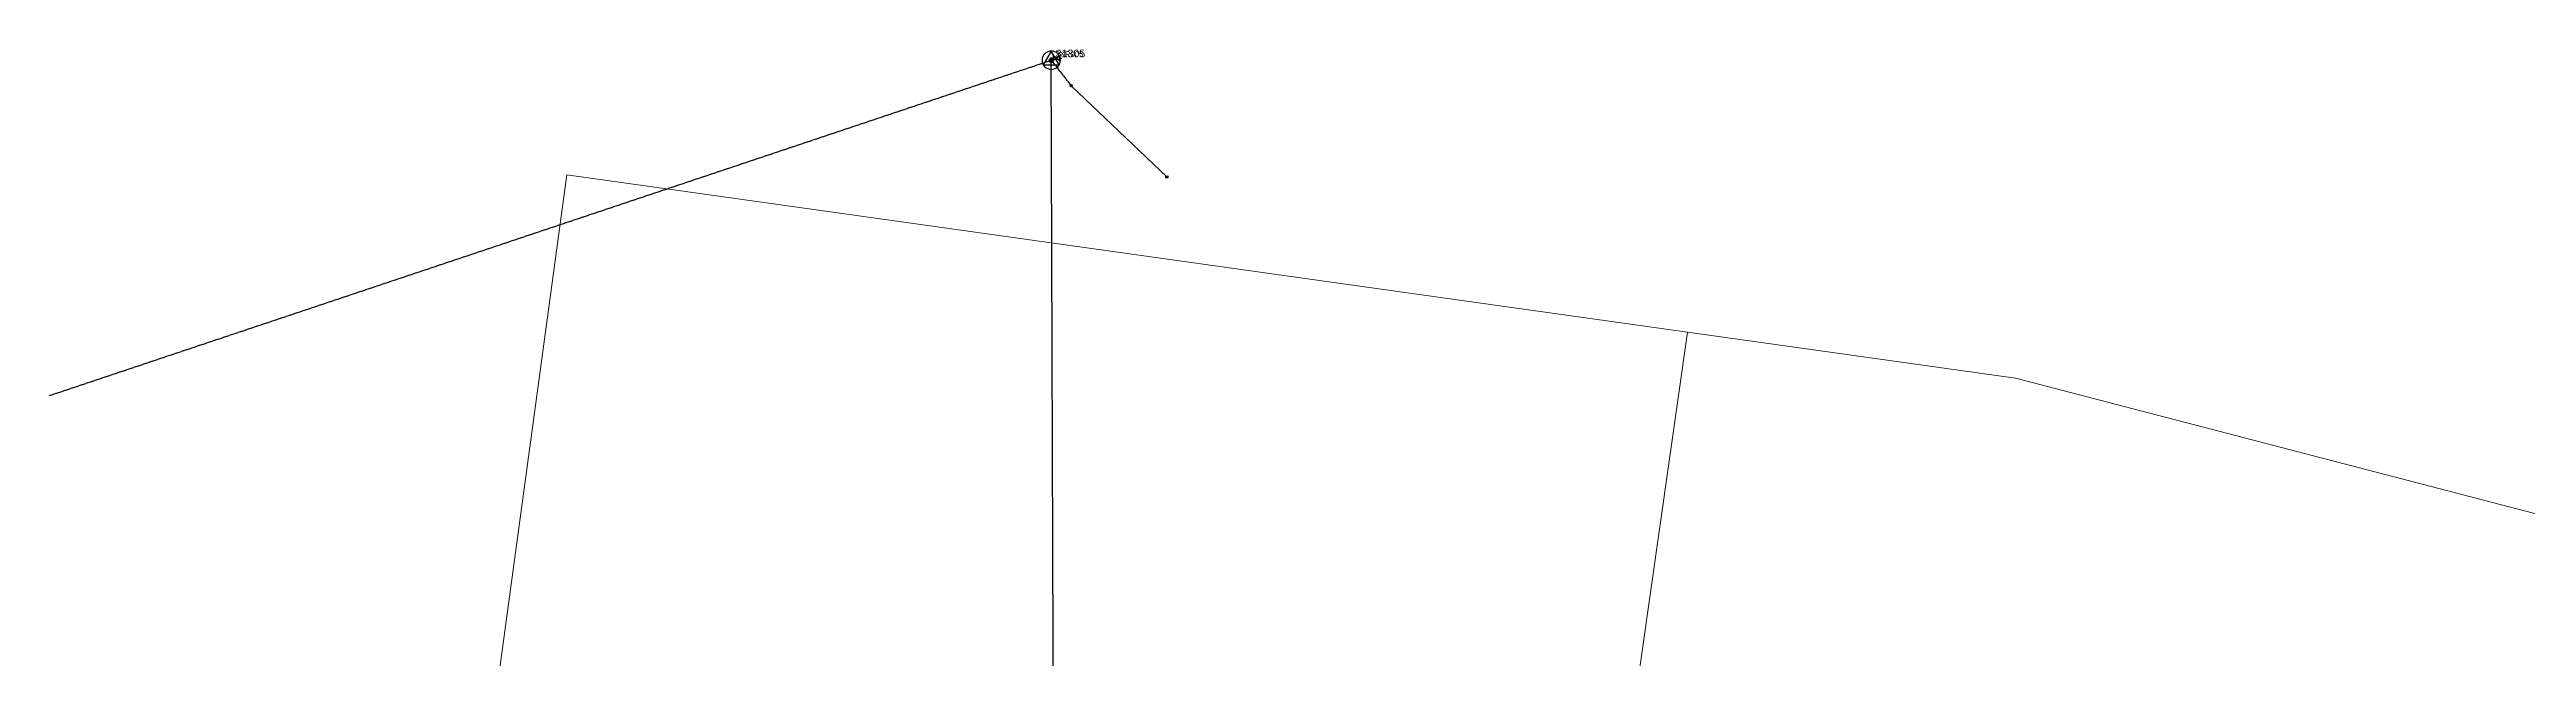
# Model space of a CAD drawing. Header units: metres. Extents: x 253555 to 263174, y 6188199 to 6193202.
# Drawn here: x 254641 to 255777, y 6191053 to 6191332 of the extents above; entities that cross this region are included whole.
import ezdxf
from ezdxf.enums import TextEntityAlignment as Align

# ---------------------------------------------------------------- set-up
doc = ezdxf.new("R2010")
doc.units = ezdxf.units.M
doc.linetypes.add('Cable Exist OH', pattern=[1, 1, 0])
doc.layers.get('0').update_dxf_attribs({"color": 6})
doc.layers.add('Cadastre Land Parcels_SP_EXT', color=9, linetype='Continuous', lineweight=5)
for name, color, linetype in [('Equip_LV_EXT', 7, 'Continuous'), ('Mains_HV_EXT', 7, 'Continuous'), ('Mains_LV_EXT', 7, 'Continuous'), ('Services_SP_EXT', 7, 'Continuous'), ('Sub_SP_TR_HV_LV_EXT', 7, 'Continuous'), ('SupportsOH_SP_TR_HV_LV_SL_EXT', 7, 'Continuous')]:
    doc.layers.add(name, color=color, linetype=linetype)
doc.styles.add('POLE_LABEL', font='arial.ttf')
doc.styles.get("Standard").update_dxf_attribs({"font": 'arial.ttf'})

# ---------------------------------------------------------------- blocks, each defined once
blk = doc.blocks.new('SUB_POLE_EXT')
blk.add_wipeout([(0, 4.2), (0.4, 4.2), (0.8, 4.1), (1.2, 4), (1.6, 3.9), (2, 3.7), (2.3, 3.5), (2.7, 3.3), (3, 3), (3.3, 2.7), (3.5, 2.3), (3.8, 1.9), (3.9, 1.6), (4, 1.2), (4.2, 0.6), (4.2, 0), (4.2, -0.6), (4.1, -1.1), (3.9, -1.6), (3.6, -2.2), (3.2, -2.7), (3, -3), (2.7, -3.3), (2.4, -3.5), (2, -3.7), (1.6, -3.9), (1.3, -4), (0.8, -4.1), (0.4, -4.2), (0, -4.2), (-0.4, -4.2), (-0.8, -4.1), (-1.2, -4), (-1.6, -3.9), (-2, -3.7), (-2.4, -3.5), (-2.7, -3.3), (-3, -3), (-3.2, -2.7), (-3.5, -2.3), (-3.7, -2), (-3.9, -1.6), (-4, -1.2), (-4.2, -0.8), (-4.2, -0.1), (-4.2, 0.4), (-4.1, 0.8), (-4, 1.3), (-3.9, 1.6), (-3.7, 2), (-3.5, 2.4), (-3.3, 2.7), (-3, 3), (-2.7, 3.3), (-2.3, 3.5), (-2, 3.7), (-1.6, 3.9), (-1.2, 4), (-0.8, 4.2), (-0.4, 4.2)])
blk.add_line((2.2, 0.5), (2.2, 0.5, 0))
blk.add_lwpolyline([(-4.2, 0, 1), (4.2, 0, 1)], format="xyb", close=True)
blk.add_lwpolyline([(2.1, 0.5), (0, 4.2), (-3.7, -2.1), (3.7, -2.1)], close=True)
for tag, height, flags, p in [('STREET_CODE', 0.2, 9, (1.5, 0)), ('ASSET_NUM', 3.5, 8, (2, 2)), ('CONSTRUCTED_VOLTAGE', 0.2, 9, (1.5, -0.2)), ('NO_PHASES', 0.2, 9, (1.5, -0.4)), ('OPERATING_VOLTAGE', 0.2, 9, (1.5, -0.6)), ('OPERATED_BY', 0.2, 9, (1.5, -0.8)), ('MAINTAINED_BY', 0.2, 9, (1.5, -1)), ('ORIENTATION', 0.2, 9, (1.5, -1.2)), ('OWNED_BY', 0.2, 9, (1.5, -1.4)), ('SECONDARY_VOLTAGE', 0.2, 9, (1.5, -1.6)), ('STATE', 0.2, 9, (1.5, -1.8)), ('SUBSTATION_TYPE', 0.2, 9, (1.5, -2)), ('USAGE', 0.2, 9, (1.5, -2.2)), ('LEGEND', 0.2, 9, (1.5, -2.4)), ('LOCATION', 0.2, 9, (1.5, -2.6)), ('STREETNAME', 0.2, 9, (1.5, -2.8)), ('SUBURB', 0.2, 9, (1.5, -3)), ('NOTES', 0.2, 9, (1.5, -3.2)), ('Z', 0.2, 1, (1.5, -3.4))]:
    blk.add_attdef(tag, text='', height=height, dxfattribs=dict(flags=flags)).set_placement(p, align=Align.MIDDLE_LEFT)
blk = doc.blocks.new('LV_OH_LINKS_DISTFUSE_EXT')
for p, q in [((0, 0), (0.96, 0)), ((3.84, 0), (4.8, 0))]:
    blk.add_line(p, q)
blk.add_lwpolyline([(3.84, -1.2), (3.84, 1.2), (0.96, -1.2), (0.96, 1.2)], close=True)
at = {"flags": 9}
for tag, p in [('ACTUAL_STATUS', (0, 0)), ('CONSTRUCTED_VOLTAGE', (0, -0.2)), ('OPERATING_VOLTAGE', (0, -0.6)), ('ORIENTATION', (0, -0.8)), ('OWNED_BY', (0, -1)), ('STATE', (0, -1.2)), ('SWITCH_TYPE', (0, -1.4)), ('NO_PHASES', (0, -0.4)), ('USAGE', (0, -1.6)), ('NOTES', (0, -1.8))]:
    blk.add_attdef(tag, text='', height=0.2, dxfattribs=at).set_placement(p, align=Align.MIDDLE_LEFT)
at = {"flags": 1}
blk.add_attdef('Z', (0, 0), '', height=0.2, dxfattribs=at)
blk = doc.blocks.new('CCP_EXT')
blk.add_wipeout([(0, 0.6), (0.6, 0), (0, -0.6), (-0.6, 0)])
blk.add_lwpolyline([(-0.6, 0), (0, 0.6), (0.6, 0), (0, -0.6), (-0.6, 0)])
at = {"flags": 1}
blk.add_attdef('Z', (0, 0), '', height=0.2, dxfattribs=at)
at = {"flags": 9}
for tag, p in [('CCP_TYPE', (0, 0)), ('CONSTRUCTED_VOLTAGE', (0, -0.2)), ('NO_PHASES', (0, -0.4)), ('OPERATING_VOLTAGE', (0, -0.6)), ('ORIENTATION', (0, -0.8)), ('OWNED_BY', (0, -1)), ('USAGE', (0, -1.2)), ('LEGEND', (0, -1.4)), ('LIFE_SUPPORT', (0, -1.6)), ('STATE', (0, -1.8)), ('NOTES', (0, -2))]:
    blk.add_attdef(tag, text='', height=0.2, dxfattribs=at).set_placement(p, align=Align.MIDDLE_LEFT)
blk = doc.blocks.new('POLE_EXT')
blk.add_hatch(color=256).paths.add_polyline_path([(-1, 0, 1), (1, 0, 1)])
blk.add_lwpolyline([(-1, 0, 1), (1, 0, 1)], format="xyb", close=True)
for tag, height, flags, p in [('pNumber', 2.5, 8, (-17.8, 2.1)), ('OWNED_BY', 0.2, 9, (1.4, -0.4)), ('PARENT', 0.2, 9, (1.4, -0.6)), ('SPECIAL_USE', 0.2, 9, (1.4, -0.8)), ('STATE', 0.2, 9, (1.4, -1)), ('USAGE', 0.2, 9, (1.4, -1.2)), ('cLV', 0.2, 9, (1.4, -1.4)), ('hDepth', 0.2, 9, (1.4, -1.6)), ('hDia', 0.2, 9, (1.4, -1.8)), ('cHV', 0.2, 9, (1.4, -2)), ('LBRACKET', 0.2, 9, (1.4, -2.2)), ('LExisting', 0.2, 9, (1.4, -2.4)), ('LANTNUMBER', 0.2, 9, (1.4, -2.6)), ('LOther', 0.2, 9, (1.4, -2.8)), ('LRemove', 0.2, 9, (1.4, -3)), ('LEGEND', 0.2, 9, (1.4, -3.2)), ('cLinedev', 0.2, 9, (1.4, -3.4)), ('LOCATION', 0.2, 9, (1.4, -3.6)), ('pExisting', 0.2, 9, (1.4, -3.8)), ('PFNUMBER', 0.2, 9, (1.4, -4)), ('NEWPFNUMBER', 0.2, 9, (1.4, -4.2)), ('pFooting', 0.2, 9, (1.4, -4.4)), ('pNew', 0.2, 9, (1.4, -4.6)), ('pRelocate', 0.2, 9, (1.4, -5)), ('pRemove', 0.2, 9, (1.4, -5.2)), ('pReplace', 0.2, 9, (1.4, -5.4)), ('pStay', 0.2, 9, (1.4, -5.6)), ('pType', 0.2, 9, (1.4, -5.8)), ('cspan', 0.2, 9, (1.4, -6)), ('STREETNAME', 0.2, 9, (1.4, -6.2)), ('SUBURB', 0.2, 9, (1.4, -6.4)), ('NOTES', 0.2, 9, (1.4, -6.6)), ('MAINTAINED_BY', 0.2, 9, (1.4, -6.8)), ('OPERATED_BY', 0.2, 9, (1.4, -7))]:
    blk.add_attdef(tag, text='', height=height, dxfattribs=dict(flags=flags)).set_placement(p, align=Align.MIDDLE_LEFT)
at = {"style": 'POLE_LABEL'}
for tag, height, flags, p in [('STRUCTURE_PLANT_NUMBER', 0.2, 9, (1.4, 0)), ('ASSET_NUM', 2.5, 8, (2, 2)), ('STREET_CODE', 0.2, 9, (1.4, -0.2))]:
    blk.add_attdef(tag, text='', height=height, dxfattribs=dict(at, flags=flags)).set_placement(p, align=Align.MIDDLE_LEFT)
at = {"flags": 1}
blk.add_attdef('Z', (1.4, -7.3), '', height=0.2, dxfattribs=at)
blk = doc.blocks.new('CONNECTOR_NODE_EXT')
h = blk.add_hatch(color=256)
edge = h.paths.add_edge_path()
edge.add_arc((0, 0), 0.5, 0, 360)
blk.add_circle((0, 0), 0.5)
at = {"flags": 1}
blk.add_attdef('Z', (0, 0), '', height=0.2, dxfattribs=at)
at = {"flags": 9}
for tag, p in [('CONNECTOR_TYPE', (0, 0)), ('CONSTRUCTED_VOLTAGE', (0, -0.2)), ('NO_PHASES', (0, -0.4)), ('OPERATING_VOLTAGE', (0, -0.6)), ('ORIENTATION', (0, -0.8)), ('SUBTYPE', (0, -1)), ('USAGE', (0, -1.2)), ('NOTES', (0, -1.4))]:
    blk.add_attdef(tag, text='', height=0.2, dxfattribs=at).set_placement(p, align=Align.MIDDLE_LEFT)

msp = doc.modelspace()

# ---------------------------------------------------------------- linework, layer by layer
at = {"layer": 'Cadastre Land Parcels_SP_EXT', "linetype": 'Continuous'}
msp.add_lwpolyline([(255392.1, 6191202.5), (254878.4, 6191274.6), (254834.1, 6190948.5), (255036.3, 6190920.5), (254992.8, 6190602.3), (255167.7, 6190579.4), (255101.7, 6190074.7), (255104.2, 6190074.3), (255422.6, 6190031.5), (255480, 6190433.1), (255494.8, 6190536.6), (255539.8, 6190850.9), (255346, 6190877.7), (255392.1, 6191202.5)], close=True, dxfattribs=at)
msp.add_lwpolyline([(255793.9, 6191115.8), (255542.5, 6191181.4), (255392.1, 6191202.5), (255346, 6190877.7), (255539.8, 6190850.9), (255494.8, 6190536.6), (255480, 6190433.1), (256112.3, 6190340.6)], dxfattribs=at)

# ---------------------------------------------------------------- block references
at = {"layer": 'Equip_LV_EXT'}
msp.add_blockref('CONNECTOR_NODE_EXT', (255109.6, 6191315.4), dxfattribs=at)
at = {"layer": 'Sub_SP_TR_HV_LV_EXT'}
ref = msp.add_blockref('SUB_POLE_EXT', (255100.5, 6191327.1), dxfattribs=at)
ref.add_attrib('ASSET_NUM', '31305', dxfattribs={"layer": '0', "height": 3.5}).set_placement((255102.5, 6191327.4), align=Align.BOTTOM_LEFT)

# ---------------------------------------------------------------- next in the draw order: linework, layer by layer
at = {"layer": 'Mains_HV_EXT', "linetype": 'Cable Exist OH'}
msp.add_lwpolyline([(254641.4, 6191173.4), (255100.5, 6191327.1)], dxfattribs=at)
at = {"layer": 'Mains_LV_EXT', "linetype": 'Cable Exist OH'}
msp.add_lwpolyline([(255100.5, 6191327.1), (255109.6, 6191315.4)], dxfattribs=at)
at = {"layer": 'Services_SP_EXT'}
msp.add_lwpolyline([(255104.7, 6190076.3), (255100.5, 6191328.1)], dxfattribs=at)

# ---------------------------------------------------------------- next in the draw order: block references
at = {"layer": 'Equip_LV_EXT'}
msp.add_blockref('LV_OH_LINKS_DISTFUSE_EXT', (255100.5, 6191328.1), dxfattribs=at)
at = {"layer": 'Services_SP_EXT', "rotation": 315.2381906457905}
msp.add_blockref('CCP_EXT', (255153.5, 6191273.6), dxfattribs=at)
at = {"layer": 'SupportsOH_SP_TR_HV_LV_SL_EXT'}
ref = msp.add_blockref('POLE_EXT', (255100.5, 6191327.1), dxfattribs=at)
ref.add_attrib('ASSET_NUM', '3XR005', dxfattribs={"layer": '0', "height": 2.5, "style": 'POLE_LABEL'}).set_placement((255102.5, 6191327.9), align=Align.BOTTOM_LEFT)

# ---------------------------------------------------------------- next in the draw order: linework, layer by layer
at = {"layer": 'Services_SP_EXT'}
msp.add_lwpolyline([(255109.6, 6191315.4), (255153.5, 6191273.6)], dxfattribs=at)

doc.saveas('drawing.dxf')
